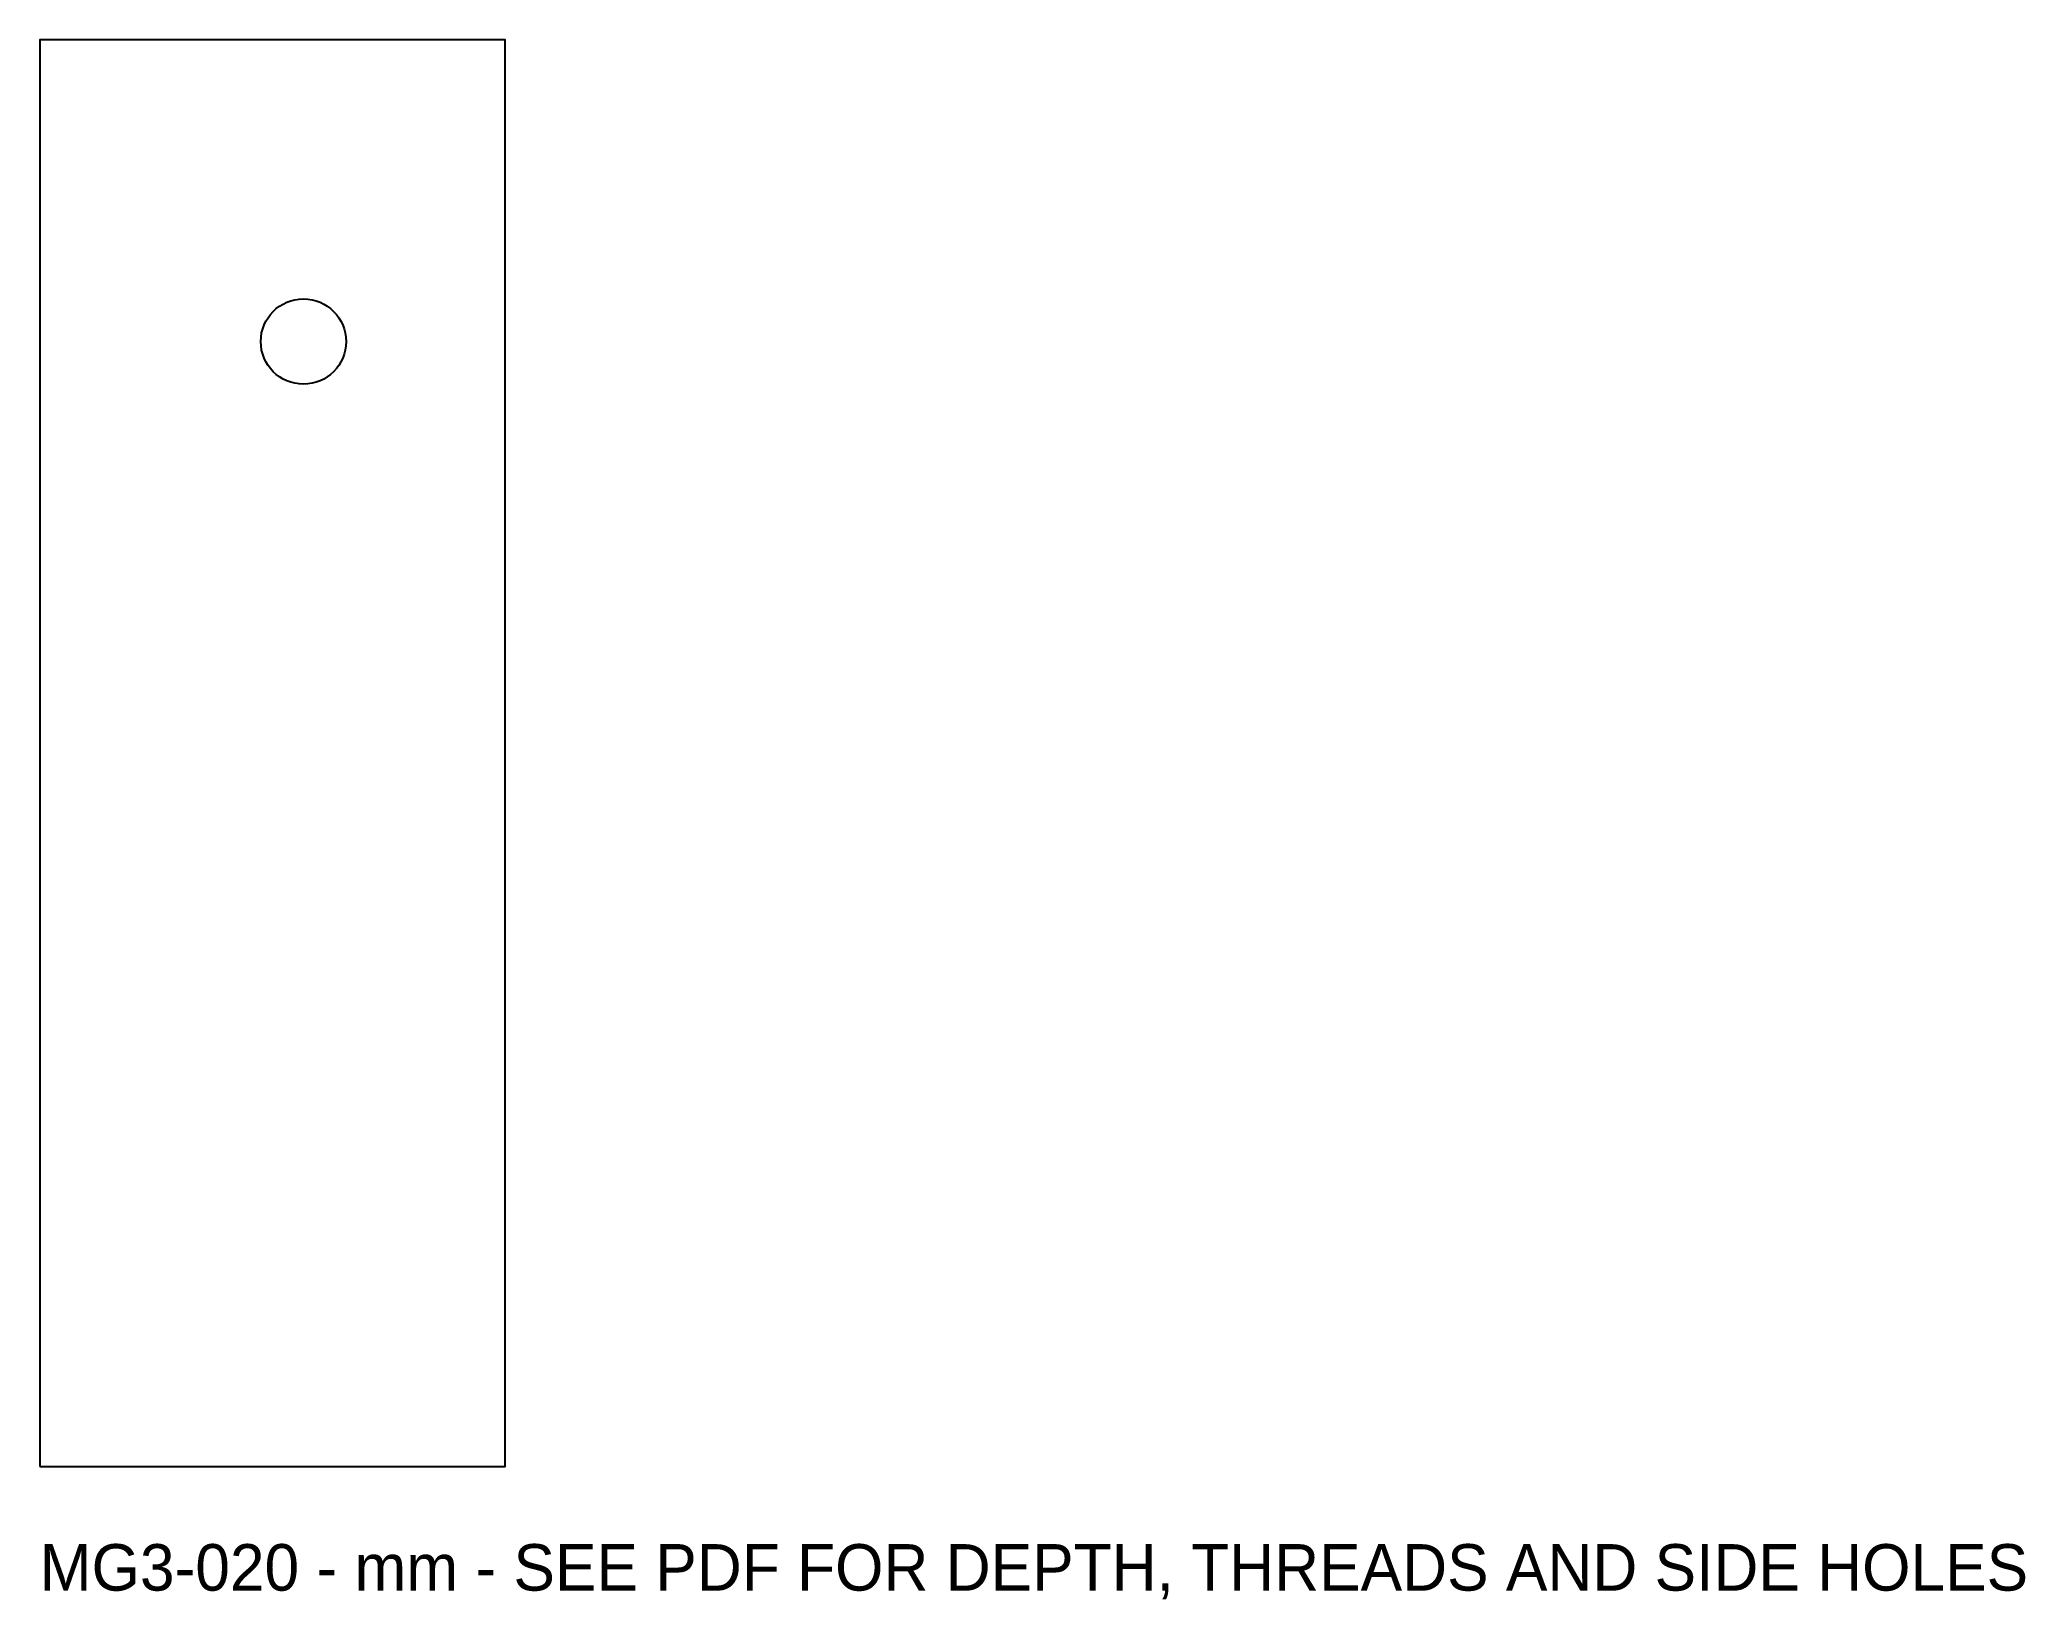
# Model space of a CAD drawing. Header units: millimetres. Extents: x 0 to 128, y -9 to 92.
import ezdxf

# ---------------------------------------------------------------- set-up
doc = ezdxf.new("R2010")
doc.units = ezdxf.units.MM
for name, color, linetype in [('NOTES', 2, 'Continuous'), ('OUTLINE', 7, 'Continuous'), ('THROUGH', 3, 'Continuous')]:
    doc.layers.add(name, color=color, linetype=linetype)

msp = doc.modelspace()

# ---------------------------------------------------------------- linework, layer by layer
at = {"layer": 'OUTLINE'}
msp.add_lwpolyline([(0, 0), (30, 0), (30, 92), (0, 92)], close=True, dxfattribs=at)
at = {"layer": 'THROUGH'}
msp.add_circle((17, 72.54), 2.75, dxfattribs=at)

# ---------------------------------------------------------------- texts
at = {"layer": 'NOTES'}
msp.add_text('MG3-020 - mm - SEE PDF FOR DEPTH, THREADS AND SIDE HOLES', height=3, dxfattribs=at).set_placement((0, -8))

doc.saveas('drawing.dxf')
